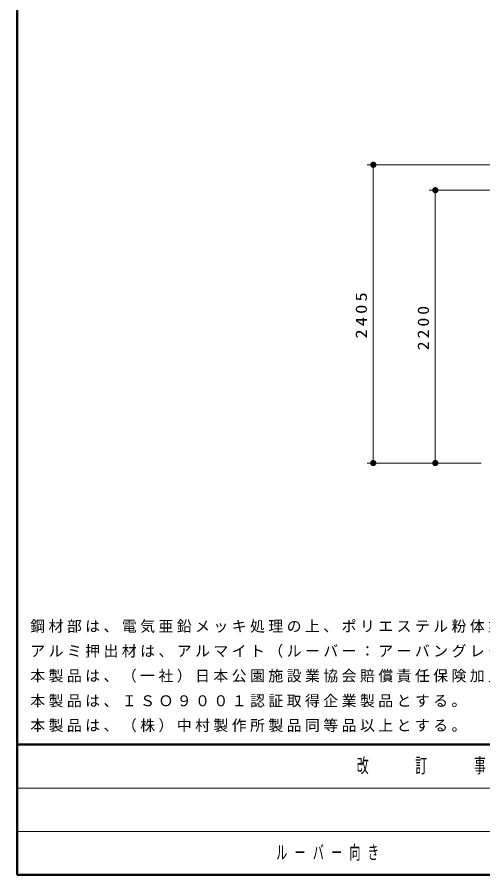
# Model space of a CAD drawing. Units: millimetres on the paper, with parts at other scales. Extents: x -385 to 0, y -10 to 267.
# Drawn here: x -385 to -309.9, y 0 to 138.3 of the extents above; entities that cross this region are included whole.
import ezdxf

# ---------------------------------------------------------------- set-up
doc = ezdxf.new("R2010")
doc.units = ezdxf.units.MM
doc.layers.add('LY_1', color=7, linetype='Continuous', lineweight=25)
doc.layers.add('LY_2', color=7, linetype='Continuous', lineweight=13)
doc.styles.add('ＭＳ ゴシック', font='')
doc.styles.get('ＭＳ ゴシック').set_extended_font_data('MS Gothic')

# ---------------------------------------------------------------- blocks, each defined once
blk = doc.blocks.new('filled_dot')
at = {"color": 0, "linetype": 'Continuous', "lineweight": -2, "const_width": 1.25}
blk.add_lwpolyline([(-0.625, 0, 1), (0.625, 0, 1)], format="xyb", close=True, dxfattribs=at)

msp = doc.modelspace()

# ---------------------------------------------------------------- linework, layer by layer
at = {"layer": 'LY_1', "lineweight": 13}
for p, q in [((-304.061, 114.521), (-328.586, 114.521)), ((-327.586, 66.421), (-327.586, 114.521)), ((-308.734, 110.421), (-318.586, 110.421)), ((-317.586, 66.421), (-317.586, 110.421)), ((-310.177, 66.421), (-328.586, 66.421))]:
    msp.add_line(p, q, dxfattribs=at)
at = {"layer": 'LY_2', "lineweight": 50}
for p, q in [((-385, 267), (-385, 0)), ((-385, 21), (0, 21)), ((-385, 0), (0, 0))]:
    msp.add_line(p, q, dxfattribs=at)
at = {"layer": 'LY_2'}
for p, q in [((-385, 14), (-243.5, 14)), ((-385, 7), (-243.5, 7))]:
    msp.add_line(p, q, dxfattribs=at)

# ---------------------------------------------------------------- block references
at = {"layer": 'LY_1', "lineweight": 13, "xscale": 0.4, "yscale": 0.4}
for p, rotation in [((-327.586, 114.521), 270), ((-317.586, 110.421), 270), ((-327.586, 66.421), 90), ((-317.586, 66.421), 90)]:
    msp.add_blockref('filled_dot', p, dxfattribs=dict(at, rotation=rotation))

# ---------------------------------------------------------------- texts
at = {"layer": 'LY_1', "char_height": 1.833, "attachment_point": 8, "rotation": 90, "style": 'ＭＳ ゴシック'}
for s, insert in [('\\T1.33;\\W1.2;2405', (-328.586, 90.471)), ('\\T1.33;\\W1.15;2200', (-318.586, 88.421))]:
    msp.add_mtext(s, dxfattribs=dict(at, insert=insert))
at = {"layer": 'LY_1', "style": 'ＭＳ ゴシック'}
for s, insert, char_height, attachment_point in [('\\T1.23;鋼材部は、電気亜鉛メッキ処理の上、ポリエステル粉体塗装（チャコールグレー）仕上げとする。', (-382.891, 38.997), 1.76, 7), ('\\T1.23;アルミ押出材は、アルマイト（ルーバー：アーバングレー／化粧材：シャンパンシルバー）仕上げとする。', (-382.891, 34.997), 1.76, 7), ('\\T1.23;本製品は、（一社）日本公園施設業協会賠償責任保険加入製品とする。', (-382.891, 30.997), 1.76, 7), ('\\T1.23;本製品は、ＩＳＯ９００１認証取得企業製品とする。', (-382.891, 26.997), 1.76, 7), ('\\T1.23;本製品は、（株）中村製作所製品同等品以上とする。', (-382.891, 22.997), 1.76, 7), ('\\T1.64;\\W0.6;ルーバー向き', (-343.25, 3.5), 2.199, 4)]:
    msp.add_mtext(s, dxfattribs=dict(at, insert=insert, char_height=char_height, attachment_point=attachment_point))
at = {"layer": 'LY_2', "color": 4, "insert": (-330.25, 17.5), "char_height": 2.346, "attachment_point": 4, "style": 'ＭＳ ゴシック'}
msp.add_mtext('\\T1.64;\\W0.6;改\u3000\u3000訂\u3000\u3000事\u3000\u3000項', dxfattribs=at)

doc.saveas('drawing.dxf')
